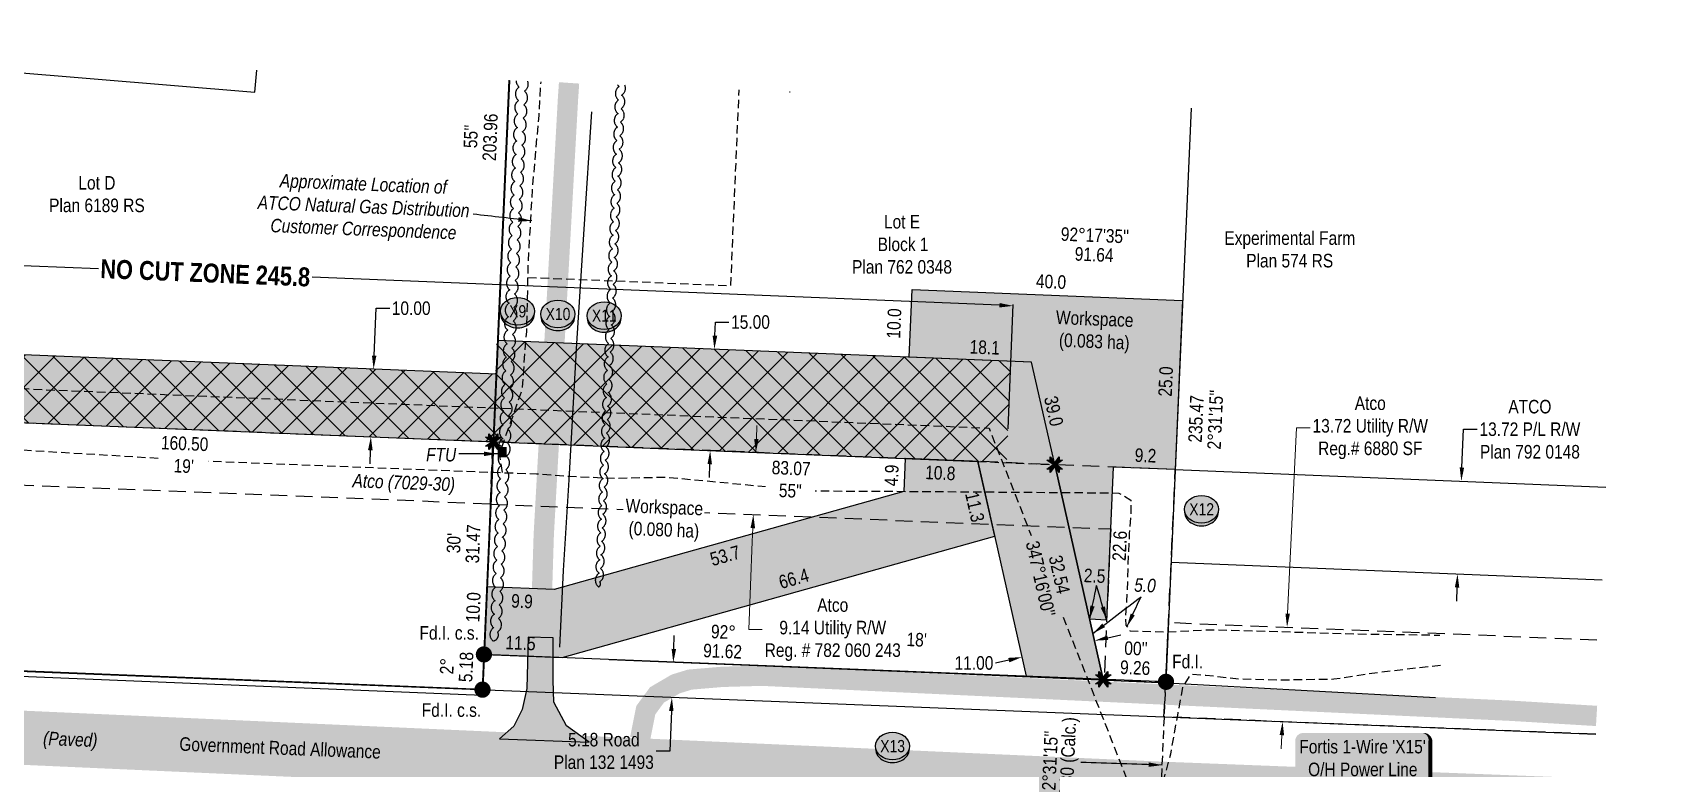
# Model space of a CAD drawing. Extents: x 309252 to 321570, y 5809412 to 5814891.
# Drawn here: x 313446 to 314648, y 5814236 to 5814780 of the extents above; entities that cross this region are included whole.
import ezdxf
from ezdxf.enums import TextEntityAlignment as Align

# ---------------------------------------------------------------- set-up
doc = ezdxf.new("R2010")
doc.units = 0
doc.header["$LTSCALE"] = 5
doc.header["$PDSIZE"] = 0.5
for name, pattern in [('0', [1, 1, 0]), ('foc-FLOWLINE', [3.75, 2.5, -1.25]), ('foc-TIELINE', [1.875, 1.25, -0.625]), ('foc-TRAV', [1.875, 1.25, -0.625]), ('UG_PIPE', [1.875, 1.25, -0.625])]:
    doc.linetypes.add(name, pattern=pattern)
doc.layers.get('Defpoints').update_dxf_attribs({"color": 9})
for name, color, linetype in [('AS-FENCE', 48, 'foc-FENCE'), ('AS-PIPE-UG', 44, 'UG_PIPE'), ('AS-PIPE-UG-T', 44, 'Continuous'), ('AS-POWER-T', 104, 'Continuous'), ('AS-ROADS', 254, 'Continuous'), ('AS-TELEPHONE', 224, 'foc-TEL'), ('F-EZE', 190, 'foc-FLOWLINE'), ('F-RW', 190, 'Continuous'), ('L-BD', 7, 'Continuous'), ('L-BD1', 253, 'Continuous'), ('L-MON', 1, 'Continuous'), ('L-ROAD-T', 7, 'Continuous'), ('L-SEC', 7, 'Continuous'), ('L-TIE', 7, 'foc-TIELINE'), ('L-TITLEDB', 4, 'Continuous'), ('L-TITLEDB-T', 4, 'Continuous'), ('P-CROSSINGS', 250, 'Continuous'), ('P-PROPOSED', 10, 'Continuous'), ('P-PROPOSED-H', 21, 'Continuous'), ('P-TEMP-BLUE-BORE-H', 131, 'Continuous'), ('P-TEMP-H', 41, 'Continuous'), ('P-TEMP-NO CUT-H', 104, 'Continuous'), ('P-TEMP-NO CUT-T', 143, 'Continuous'), ('P-TEMP_WORKSPACE', 46, 'Continuous'), ('P-TRAV', 4, 'foc-TRAV'), ('P-TXT', 4, 'Continuous'), ('T-BUSH', 110, '0'), ('T-TIE', 201, 'foc-TIELINE')]:
    doc.layers.add(name, color=color, linetype=linetype)
for name, color, linetype, lineweight in [('F-EZE-T', 190, 'Continuous', 9), ('P-TEMP-T', 46, 'Continuous', 18), ('T-TEXT', 48, 'Continuous', 18), ('T-TIE-T', 201, 'Continuous', 18)]:
    doc.layers.add(name, color=color, linetype=linetype, lineweight=lineweight)
doc.styles.add('175L', font='ARIALN.TTF', dxfattribs={"height": 20})
doc.styles.add('80', font='ARIALN.TTF', dxfattribs={"height": 10})
doc.styles.add('80CG', font='ARIALN.TTF', dxfattribs={"height": 10})
doc.styles.add('80L', font='ARIALN.TTF', dxfattribs={"height": 10})
doc.styles.add('80LS', font='ARIALNI.TTF', dxfattribs={"height": 10})
doc.styles.add('BOLD', font='ARIALNB.TTF')
doc.styles.add('Crossing', font='ARIALN.TTF', dxfattribs={"height": 10})
doc.styles.add('foc-LtypeFont', font='ARIALN.TTF', dxfattribs={"height": 7.35})
doc.linetypes.add('foc-FENCE', pattern='A,10,-1,["X",foc-LtypeFont,S=0.2,R=0,X=-0.625,Y=-0.75],-1.24', length=12.24)
doc.linetypes.add('foc-TEL', pattern='A,2,-1,["T",foc-LtypeFont,S=0.2,R=0,X=-0.425,Y=-0.75],-1.24,8', length=12.24)
doc.dimstyles.new('Compass 5 000', dxfattribs={"dimscale": 5, "dimtxt": 9, "dimasz": 2, "dimexe": 0.2, "dimexo": 0.0625, "dimgap": 0.5, "dimtad": 0, "dimtih": 1, "dimtoh": 1, "dimzin": 0, "dimdsep": 46, "dimtxsty": '80CG', "dimcen": 0.1, "dimse1": 1, "dimse2": 1, "dimclrd": 256, "dimclrt": 256, "dimaunit": 1, "dimadec": 4, "dimazin": 0, "dimtfac": 0.06, "dimtofl": 0, "dimtmove": 0, "dimatfit": 1, "dimfxl": 0.2, "dimtolj": 1, "dimtzin": 0, "dimlwd": -1, "dimarcsym": 0})

# ---------------------------------------------------------------- blocks, each defined once
blk = doc.blocks.new('*D477')
at = {"layer": 'Defpoints', "color": 0, "transparency": 16777216}
for p in [(313919.1, 5814314.6), (314041.1, 5814309.7), (314040.1, 5814283.9)]:
    blk.add_point(p, dxfattribs=at)
at = {"layer": 'L-TITLEDB', "transparency": 16777216}
for p, q in [((313919.5, 5814324.6), (313919.9, 5814334.6)), ((313917.7, 5814278.8), (313916.5, 5814249.2)), ((313916.5, 5814249.2), (313906.5, 5814249.2))]:
    blk.add_line(p, q, dxfattribs=at)
for points in [[(313917.9, 5814324.7), (313921.2, 5814324.6), (313919.1, 5814314.6)], [(313916, 5814278.9), (313919.3, 5814278.7), (313918.1, 5814288.8)]]:
    blk.add_solid(points, dxfattribs=at)
at = {"layer": 'L-TITLEDB', "transparency": 16777216, "insert": (313867.8, 5814249.2), "char_height": 10, "attachment_point": 5, "style": '80CG'}
blk.add_mtext('\\A1;5.18 Road\\PPlan 132 1493', dxfattribs=at)
blk = doc.blocks.new('fdia')
at = {"color": 255, "const_width": 1}
blk.add_lwpolyline([(-0.5, 0, 1), (0.5, 0, 1)], format="xyb", close=True, dxfattribs=at)
blk = doc.blocks.new('Fdiaa')
blk.add_blockref('fdia', (0, 0))
blk = doc.blocks.new('fdib')
at = {"color": 1, "const_width": 1.6}
blk.add_lwpolyline([(-0.4, 0, 1), (0.4, 0, 1)], format="xyb", close=True, dxfattribs=at)
at = {"color": 1}
blk.add_circle((0, 0), 0.8, dxfattribs=at)
blk = doc.blocks.new('Fdibb')
blk.add_blockref('fdib', (0, 0))
blk = doc.blocks.new('fdicc')
for name in ['Fdibb', 'Fdiaa']:
    blk.add_blockref(name, (0, 0))
blk = doc.blocks.new('FDI')
blk.add_blockref('fdicc', (0, 0))
blk = doc.blocks.new('*D481')
at = {"layer": 'Defpoints', "color": 0, "transparency": 16777216}
for p in [(314501.6, 5814448.6), (314648.1, 5814442.7), (314645.3, 5814374.1)]:
    blk.add_point(p, dxfattribs=at)
at = {"layer": 'F-RW', "transparency": 16777216}
for p, q in [((314502, 5814458.6), (314503.2, 5814486.9)), ((314503.2, 5814486.9), (314513.2, 5814486.9)), ((314498.4, 5814370), (314498, 5814360))]:
    blk.add_line(p, q, dxfattribs=at)
for points in [[(314500.4, 5814458.7), (314503.7, 5814458.6), (314501.6, 5814448.6)], [(314496.8, 5814370.1), (314500.1, 5814369.9), (314498.8, 5814380)]]:
    blk.add_solid(points, dxfattribs=at)
at = {"layer": 'F-RW', "transparency": 16777216, "insert": (314552.3, 5814486.9), "char_height": 10, "attachment_point": 5, "style": '80CG'}
blk.add_mtext('\\A1;ATCO\\P13.72 P/L R/W\\PPlan 792 0148', dxfattribs=at)
blk = doc.blocks.new('*D482')
at = {"layer": 'Defpoints', "color": 0, "transparency": 16777216}
for p in [(313654.6, 5814533.1), (313697.6, 5814531.3), (313652.6, 5814483.1)]:
    blk.add_point(p, dxfattribs=at)
at = {"layer": 'P-TXT', "transparency": 16777216}
for p, q in [((313698.1, 5814541.3), (313699.5, 5814576.3)), ((313699.5, 5814576.3), (313709.5, 5814576.3)), ((313695.2, 5814471.4), (313694.8, 5814461.4))]:
    blk.add_line(p, q, dxfattribs=at)
for points in [[(313696.4, 5814541.4), (313699.7, 5814541.3), (313697.6, 5814531.3)], [(313693.5, 5814471.5), (313696.9, 5814471.3), (313695.6, 5814481.4)]]:
    blk.add_solid(points, dxfattribs=at)
at = {"layer": 'P-TXT', "transparency": 16777216, "insert": (313725.4, 5814576.3), "char_height": 10, "attachment_point": 5, "style": '80CG'}
blk.add_mtext('\\A1;10.00', dxfattribs=at)
blk = doc.blocks.new('*D497')
at = {"layer": 'Defpoints', "color": 0, "transparency": 16777216}
for p in [(312942.5, 5814628.1), (312937.7, 5814512.2), (314165.6, 5814462.2)]:
    blk.add_point(p, dxfattribs=at)
at = {"layer": 'P-TEMP-NO CUT-T', "color": 0, "lineweight": -2, "transparency": 16777216}
for p, q in [((312938.8, 5814537.2), (312942.5, 5814629.1)), ((314166.6, 5814487.2), (314170.3, 5814579.1))]:
    blk.add_line(p, q, dxfattribs=at)
at = {"layer": 'P-TEMP-NO CUT-T', "transparency": 16777216}
for p, q in [((312952.5, 5814627.7), (313494.2, 5814605.7)), ((314160.3, 5814578.5), (313652.2, 5814599.2))]:
    blk.add_line(p, q, dxfattribs=at)
for points in [[(312952.5, 5814629.4), (312952.4, 5814626.1), (312942.5, 5814628.1)], [(314160.3, 5814580.2), (314160.2, 5814576.9), (314170.3, 5814578.1)]]:
    blk.add_solid(points, dxfattribs=at)
at = {"layer": 'P-TEMP-NO CUT-T', "transparency": 16777216, "insert": (313573.2, 5814602.4), "char_height": 10, "attachment_point": 5, "rotation": 357.6685, "style": 'BOLD'}
blk.add_mtext('\\A1;{\\H1.4x;NO CUT ZONE 245.8}', dxfattribs=at)
blk = doc.blocks.new('TEMP')
h = blk.add_hatch(color=255)
h.dxf.hatch_style = 1
h.paths.add_polyline_path([(0, 0.25), (-0.67, 1.15), (-0.67, 0.67), (-1.15, 0.67), (-0.25, 0), (-1.15, -0.67), (-0.67, -0.67), (-0.67, -1.15), (0, -0.25), (0.67, -1.15), (0.67, -0.67), (1.15, -0.67), (0.25, 0), (1.15, 0.67), (0.67, 0.67), (0.67, 1.15)])
h.paths.add_polyline_path([(0.57, 0.85), (0.57, 0.57), (0.85, 0.57), (0.08, 0), (0.85, -0.57), (0.57, -0.57), (0.57, -0.85), (0, -0.08), (-0.57, -0.85), (-0.57, -0.57), (-0.85, -0.57), (-0.08, 0), (-0.85, 0.57), (-0.57, 0.57), (-0.57, 0.85), (0, 0.08)], flags=16)
h = blk.add_hatch(color=1)
h.dxf.hatch_style = 1
h.paths.add_polyline_path([(0, 0.08), (-0.57, 0.85), (-0.57, 0.57), (-0.85, 0.57), (-0.08, 0), (-0.85, -0.57), (-0.57, -0.57), (-0.57, -0.85), (0, -0.08), (0.57, -0.85), (0.57, -0.57), (0.85, -0.57), (0.08, 0), (0.85, 0.57), (0.57, 0.57), (0.57, 0.85)])
at = {"color": 1}
for p, q in [((-0.08, 0), (0.08, 0)), ((0, 0.08), (0, -0.08))]:
    blk.add_line(p, q, dxfattribs=at)
at = {"color": 255, "flags": 128}
blk.add_lwpolyline([(-0.25, 0), (-1.15, 0.67), (-0.67, 0.67), (-0.67, 1.15), (0, 0.25), (0.67, 1.15), (0.67, 0.67), (1.15, 0.67), (0.25, 0), (1.15, -0.67), (0.67, -0.67), (0.67, -1.15), (0, -0.25), (-0.67, -1.15), (-0.67, -0.67), (-1.15, -0.67)], close=True, dxfattribs=at)
at = {"color": 1, "flags": 128}
blk.add_lwpolyline([(-0.08, 0), (-0.85, 0.57), (-0.57, 0.57), (-0.57, 0.85), (0, 0.08), (0.57, 0.85), (0.57, 0.57), (0.85, 0.57), (0.08, 0), (0.85, -0.57), (0.57, -0.57), (0.57, -0.85), (0, -0.08), (-0.57, -0.85), (-0.57, -0.57), (-0.85, -0.57)], close=True, dxfattribs=at)
blk = doc.blocks.new('*D527')
at = {"layer": 'Defpoints', "color": 0, "transparency": 16777216}
for p in [(314163.1, 5814462.3), (313978.3, 5814423.9), (314161.2, 5814416.5)]:
    blk.add_point(p, dxfattribs=at)
at = {"layer": 'F-EZE-T', "transparency": 16777216}
for p, q in [((313980.6, 5814479.6), (313981, 5814489.6)), ((313974.9, 5814338.9), (313977.5, 5814403.9)), ((313977.9, 5814413.9), (313977.5, 5814403.9)), ((313984.9, 5814338.9), (313974.9, 5814338.9))]:
    blk.add_line(p, q, dxfattribs=at)
for points in [[(313978.9, 5814479.7), (313982.2, 5814479.6), (313980.2, 5814469.6)], [(313976.2, 5814413.9), (313979.6, 5814413.8), (313978.3, 5814423.9)]]:
    blk.add_solid(points, dxfattribs=at)
at = {"layer": 'F-EZE-T', "transparency": 16777216, "insert": (314037, 5814338.9), "char_height": 10, "attachment_point": 5, "style": '80CG'}
blk.add_mtext('\\A1;Atco\\P9.14 Utility R/W\\PReg. # 782 060 243', dxfattribs=at)
blk = doc.blocks.new('*D546')
at = {"layer": 'Defpoints', "color": 0, "transparency": 16777216}
for p in [(314342.3, 5814342.1), (314372.8, 5814340.7), (314338.9, 5814272.3)]:
    blk.add_point(p, dxfattribs=at)
at = {"layer": 'F-EZE-T', "transparency": 16777216}
for p, q in [((314373.2, 5814350.7), (314379.8, 5814488)), ((314379.8, 5814488), (314389.8, 5814488)), ((314369, 5814260.9), (314368.5, 5814250.9))]:
    blk.add_line(p, q, dxfattribs=at)
for points in [[(314371.6, 5814350.7), (314374.9, 5814350.6), (314372.8, 5814340.7)], [(314367.3, 5814261), (314370.6, 5814260.8), (314369.5, 5814270.9)]]:
    blk.add_solid(points, dxfattribs=at)
at = {"layer": 'F-EZE-T', "transparency": 16777216, "insert": (314434.3, 5814488), "char_height": 10, "attachment_point": 5, "style": '80CG'}
blk.add_mtext('\\A1;Atco \\P13.72 Utility R/W\\PReg.# 6880 SF', dxfattribs=at)
blk = doc.blocks.new('xing2')
h = blk.add_hatch(color=50)
h.dxf.hatch_style = 1
edge = h.paths.add_edge_path()
edge.add_ellipse((0, 0), major_axis=(-12.5, 0), ratio=0.816297, start_angle=0, end_angle=360)
h = blk.add_hatch(color=250)
h.dxf.hatch_style = 1
edge = h.paths.add_edge_path()
edge.add_ellipse((0, -2), major_axis=(-12.5, 0), ratio=0.816297, start_angle=0, end_angle=180)
edge.add_line((12.5, -2), (12.5, 0))
edge.add_ellipse((0, 0), major_axis=(-12.5, 0), ratio=0.816297, start_angle=0, end_angle=180, ccw=False)
edge.add_line((-12.5, 0), (-12.5, -2))
at = {"color": 250}
blk.add_ellipse((0, 0), major_axis=(-12.5, 0), ratio=0.816297, dxfattribs=at)
blk.add_ellipse((0, -2), major_axis=(-12.5, 0), ratio=0.816297, start_param=0, end_param=3.141593, dxfattribs=at)
at = {"color": 250, "style": 'Crossing'}
blk.add_attdef('CROSSING', text='', height=9, dxfattribs=at).set_placement((0.1, 0), align=Align.MIDDLE_CENTER)
at = {"color": 250, "style": 'Crossing', "flags": 1}
for tag, p in [('OWNER', (0.1, -12.5)), ('DESCRIPTION', (0.1, -25.8)), ('LOCATION', (0.1, -39.3)), ('DWG_REF', (0.1, -52.8))]:
    blk.add_attdef(tag, text='', height=9, dxfattribs=at).set_placement(p, align=Align.MIDDLE_CENTER)
blk = doc.blocks.new('*D849')
at = {"layer": 'Defpoints', "color": 0, "transparency": 16777216}
for p in [(313949.5, 5814546.1), (313961.2, 5814545.6), (313958.2, 5814470.7)]:
    blk.add_point(p, dxfattribs=at)
at = {"layer": 'P-TXT', "transparency": 16777216}
for p, q in [((313949.9, 5814556.1), (313950.3, 5814566.1)), ((313950.3, 5814566.1), (313960.3, 5814566.1)), ((313946, 5814461.1), (313945.6, 5814451.2))]:
    blk.add_line(p, q, dxfattribs=at)
for points in [[(313948.2, 5814556.2), (313951.6, 5814556), (313949.5, 5814546.1)], [(313944.4, 5814461.2), (313947.7, 5814461.1), (313946.4, 5814471.1)]]:
    blk.add_solid(points, dxfattribs=at)
at = {"layer": 'P-TXT', "transparency": 16777216, "insert": (313976.2, 5814566.1), "char_height": 10, "attachment_point": 5, "style": '80CG'}
blk.add_mtext('\\A1;15.00', dxfattribs=at)
blk = doc.blocks.new('*U964')
h = blk.add_hatch(color=255)
edge = h.paths.add_edge_path()
edge.add_line((-44, -28.5), (44, -28.5))
edge.add_arc((44, -22.5), 6, 270, 360)
edge.add_line((50, -22.5), (50, 21))
edge.add_arc((44, 21), 6, 0, 90)
edge.add_line((44, 27), (-44, 27))
edge.add_arc((-44, 21), 6, 90, 180)
edge.add_line((-50, 21), (-50, -22.5))
edge.add_arc((-44, -22.5), 6, 180, 270)
at = {"color": 104, "flags": 128}
blk.add_lwpolyline([(-44, -28.5, 3, 3, 0), (44, -28.5, 3, 3, 0.414214), (50, -22.5, 3, 3, 0), (50, 21, 3, 0, 0.414214), (44, 27, 0, 0, 0), (-44, 27, 0, 0, 0.414214), (-50, 21, 0, 0, 0), (-50, -22.5, 0, 3, 0.414214)], format="xyseb", close=True, dxfattribs=at)
blk.add_lwpolyline([(-104.8, -61.7, 0, 7.5, 0), (0, 0, 0, 0, 0)], format="xyseb", dxfattribs=at)
at = {"color": 104, "style": '80'}
blk.add_attdef('ENTER_TEXT_001', (-26.8, -4.9), '', height=10, dxfattribs=at)
blk = doc.blocks.new('*D967')
at = {"layer": 'Defpoints', "color": 0, "transparency": 16777216}
for p in [(314219.4, 5814379.8), (314165.8, 5814367.7), (314176.9, 5814318.6)]:
    blk.add_point(p, dxfattribs=at)
at = {"layer": 'P-TXT', "transparency": 16777216}
for p, q in [((314240.3, 5814332.9), (314250, 5814335.1)), ((314167.1, 5814316.4), (314157.3, 5814314.2))]:
    blk.add_line(p, q, dxfattribs=at)
for points in [[(314239.9, 5814334.5), (314240.6, 5814331.3), (314230.5, 5814330.7)], [(314166.7, 5814318), (314167.5, 5814314.7), (314176.9, 5814318.6)]]:
    blk.add_solid(points, dxfattribs=at)
at = {"layer": 'P-TXT', "transparency": 16777216, "insert": (314141.4, 5814314.2), "char_height": 10, "attachment_point": 5, "style": '80CG'}
blk.add_mtext('\\A1;11.00', dxfattribs=at)

msp = doc.modelspace()

# ---------------------------------------------------------------- hatches: boundary and pattern name
at = {"layer": 'AS-PIPE-UG'}
h = msp.add_hatch(color=256, dxfattribs=at)
h.dxf.hatch_style = 1
h.paths.add_polyline_path([(313789.42, 5814473.763), (313795.87, 5814473.763), (313795.87, 5814466.117), (313789.42, 5814466.117)])
at = {"layer": 'AS-ROADS'}
h = msp.add_hatch(color=256, dxfattribs=at)
h.dxf.hatch_style = 1
h.paths.add_polyline_path([(313811.853, 5814333.27), (313810.772, 5814295.462), (313807.349, 5814279.978), (313801.224, 5814267.556), (313790.595, 5814258.194), (313857.07, 5814255.853), (313840.136, 5814267.736), (313830.948, 5814285.379), (313830.408, 5814301.583), (313830.408, 5814321.567), (313830.228, 5814332.73)])
at = {"layer": 'P-PROPOSED-H'}
h = msp.add_hatch(color=256, dxfattribs=at)
h.dxf.hatch_style = 1
h.paths.add_polyline_path([(312986.406, 5814560.292), (312995.147, 5814777.008), (312920.215, 5814780.031), (312909.46, 5814513.388), (314144.192, 5814463.117), (314180.049, 5814304.439), (314236.947, 5814302.154), (314201.097, 5814460.8), (314183.979, 5814536.553), (313789.441, 5814552.616), (313788.344, 5814527.642)])
at = {"layer": 'P-TEMP-BLUE-BORE-H'}
msp.add_hatch(color=256, dxfattribs=at).paths.add_polyline_path([(312940.794, 5814587.168), (312937.743, 5814512.237), (314165.552, 5814462.248), (314168.602, 5814537.179), (313789.441, 5814552.616), (313788.344, 5814527.642), (312986.406, 5814560.292), (312987.413, 5814585.27)])
at = {"layer": 'P-TEMP-H'}
h = msp.add_hatch(color=256, dxfattribs=at)
h.dxf.hatch_style = 1
h.paths.add_polyline_path([(314093.599, 5814540.232), (314095.633, 5814590.187), (314295.614, 5814582.044), (314290.195, 5814457.173), (314244.383, 5814459.039), (314239.462, 5814345.982), (314226.918, 5814346.534), (314201.097, 5814460.8), (314183.979, 5814536.553)])
h = msp.add_hatch(color=256, dxfattribs=at)
h.dxf.hatch_style = 1
h.paths.add_polyline_path([(314156.683, 5814407.839), (314144.192, 5814463.117), (314090.548, 5814465.301), (314089.556, 5814440.943), (313831.021, 5814368.466), (313781.438, 5814370.458), (313779.244, 5814320.51), (313836.909, 5814318.194)])
at = {"layer": 'P-TEMP-NO CUT-H', "ltscale": 2.5}
h = msp.add_hatch(dxfattribs=at)
h.set_pattern_fill('ANSI37', color=256, scale=5)
h.set_pattern_definition([(45, (4057.786, 2260.337), (-11.22532015, 11.22532015), []), (135, (4057.786, 2260.337), (-11.22532015, -11.22532015), [])])
h.paths.add_polyline_path([(312940.794, 5814587.168), (312937.743, 5814512.237), (314165.552, 5814462.248), (314168.602, 5814537.179), (313788.576, 5814552.651), (313787.563, 5814527.674), (312986.406, 5814560.292), (312987.413, 5814585.27)])

# ---------------------------------------------------------------- linework, layer by layer
at = {"layer": 'AS-FENCE', "flags": 128}
for points in [[(313798.014, 5814744.623), (313778.063, 5814290.28), (313340.303, 5814308.24), (313348.903, 5814739.445), (313366.218, 5814756.075), (313609.723, 5814735.89), (313611.202, 5814752.158)], [(314005.089, 5814736.22), (314005.443, 5814736.2)], [(314482.603, 5814288.485), (314283.968, 5814299.295), (314126.808, 5814306.18), (313871.783, 5814316.56)]]:
    msp.add_lwpolyline(points, dxfattribs=at)
at = {"layer": 'AS-PIPE-UG', "flags": 128}
for points in [[(313792.813, 5814455.1), (313790.663, 5814468.725), (313807.458, 5814516.165), (313810.803, 5814559.155), (313811.948, 5814608.605), (313815.033, 5814663.63), (313819.878, 5814718.705), (313821.355, 5814743.676)], [(313811.728, 5814599.099), (313961.664, 5814593.115), (313967.786, 5814737.734)], [(312793.168, 5814502.052), (312861.558, 5814498.64), (312924.578, 5814495.98), (312978.843, 5814494), (313144.123, 5814483.475), (313221.103, 5814479.04), (313245.113, 5814479.67), (313271.723, 5814481.275), (313278.768, 5814479.395), (313323.893, 5814474.53), (313351.343, 5814471.125), (313432.403, 5814471.995), (313570.793, 5814463.67), (313786.548, 5814455.125), (313817.923, 5814454.04), (313842.303, 5814452.185), (313875.838, 5814450.73), (313913.448, 5814451.635), (314020.688, 5814441.425), (314103.158, 5814440.965), (314211.273, 5814440.2), (314248.568, 5814439.82), (314257.338, 5814434.5), (314257.293, 5814425.075), (314256.183, 5814410.055), (314255.158, 5814386.115), (314254.243, 5814360.035), (314253.153, 5814348.455), (314253.598, 5814342.21), (314256.678, 5814338.06), (314282.493, 5814337.14), (314315.108, 5814338.84), (314367.048, 5814337.445), (314423.348, 5814335.745), (314485.623, 5814334.85)], [(314486.313, 5814312.46), (314441.638, 5814307.355), (314407.458, 5814302.185), (314368.848, 5814301.555), (314337.853, 5814302.285), (314312.858, 5814304.985), (314301.388, 5814305.695), (314295.693, 5814296.7), (314291.998, 5814277.205), (314286.578, 5814246.9), (314272.308, 5814193.78), (314269.668, 5814171.645), (314267.488, 5814143.72), (314260.798, 5814116.285), (314248.738, 5814112.06), (314148.873, 5814117.97), (314147.663, 5814118.11), (313992.178, 5814124.135), (313928.228, 5814127.845), (313869.983, 5814128.635), (313777.158, 5814132.245), (313609.618, 5814138.335), (313451.753, 5814145.6)]]:
    msp.add_lwpolyline(points, dxfattribs=at)
at = {"layer": 'AS-ROADS', "flags": 128}
for points, const_width in [([(313821.04, 5814333), (313823.383, 5814408.787), (313841.297, 5814731.009), (313842.103, 5814742.834)], 14.999), ([(314598.877, 5814208.916), (314278.724, 5814221.401), (312784.556, 5814288.267)], 39.996), ([(313894.569, 5814258.223), (313898.793, 5814279.331), (313907.073, 5814290.645), (313920.928, 5814298.75), (313931.404, 5814301.959), (313955.228, 5814303.985), (313984.628, 5814304.829), (314537.985, 5814278.966), (314601.572, 5814275.123)], 14.999)]:
    msp.add_lwpolyline(points, dxfattribs=dict(at, const_width=const_width))
msp.add_lwpolyline([(313811.853, 5814333.27), (313810.772, 5814295.462), (313807.349, 5814279.978), (313801.224, 5814267.556), (313790.595, 5814258.194), (313857.07, 5814255.853), (313840.136, 5814267.736), (313830.948, 5814285.379), (313830.408, 5814301.583), (313830.408, 5814321.567), (313830.228, 5814332.73)], close=True, dxfattribs=at)
at = {"layer": 'AS-TELEPHONE', "flags": 128}
msp.add_lwpolyline([(313835.188, 5814325.855), (313838.033, 5814382.53), (313842.063, 5814449.565), (313847.723, 5814550.34), (313853.343, 5814634.75), (313858.983, 5814721.425)], dxfattribs=at)
at = {"layer": 'F-EZE'}
for points in [[(313783.667, 5814431.672), (312982.516, 5814463.851), (312984.391, 5814510.338), (313785.536, 5814477.72)], [(314290.192, 5814457.173), (313785.536, 5814477.72), (313783.667, 5814431.672), (314242.423, 5814413.245), (314237.531, 5814302.102), (314283.21, 5814300.267)]]:
    msp.add_lwpolyline(points, close=True, dxfattribs=at)
at = {"layer": 'F-EZE', "flags": 128}
msp.add_lwpolyline([(314601.038, 5814261.561), (314281.784, 5814274.421), (314285.231, 5814344.207), (314603.385, 5814331.327)], dxfattribs=at)
at = {"layer": 'F-RW'}
for p, q in [((314290.195, 5814457.173), (314608.457, 5814444.215)), ((314287.173, 5814388.645), (314605.666, 5814375.678))]:
    msp.add_line(p, q, dxfattribs=at)
at = {"layer": 'L-SEC', "flags": 128}
for points in [[(312786.4, 5814334.049), (314281.697, 5814274.425)], [(314281.697, 5814274.425), (314601.02, 5814261.562)]]:
    msp.add_lwpolyline(points, dxfattribs=at)
at = {"layer": 'L-TIE'}
msp.add_line((314277.648, 5814173.915), (314283.303, 5814300.325), dxfattribs=at)
at = {"layer": 'L-TITLEDB', "flags": 128}
for points in [[(314301.928, 5814724.175), (314283.303, 5814300.325), (313779.158, 5814320.54), (313778.103, 5814294.54), (312976.988, 5814326.815), (312995.147, 5814777.008)], [(313778.103, 5814294.54), (313797.889, 5814744.885)]]:
    msp.add_lwpolyline(points, dxfattribs=at)
at = {"layer": 'P-PROPOSED'}
msp.add_line((314201.097, 5814460.8), (314236.947, 5814302.154), dxfattribs=at)
at = {"layer": 'P-PROPOSED', "flags": 128}
msp.add_lwpolyline([(314072.107, 5814466.052), (314144.192, 5814463.117), (314153.052, 5814423.91)], dxfattribs=at)
at = {"layer": 'P-TEMP_WORKSPACE', "flags": 128}
msp.add_lwpolyline([(314093.599, 5814540.232), (314095.633, 5814590.187), (314295.614, 5814582.044), (314290.195, 5814457.173), (314244.383, 5814459.039), (314239.462, 5814345.982), (314226.918, 5814346.534), (314201.097, 5814460.8), (314183.979, 5814536.553)], close=True, dxfattribs=at)
at = {"layer": 'P-TRAV'}
msp.add_line((314144.192, 5814463.117), (314201.097, 5814460.8), dxfattribs=at)
at = {"layer": 'T-BUSH', "flags": 128}
for points in [[(313802.921, 5814744.424, 0.2225184), (313805.287, 5814739.82, 0.52056705), (313804.815, 5814729.832, 0.52056705), (313804.343, 5814719.844, 0.52056705), (313803.872, 5814709.856, 0.52056705), (313803.4, 5814699.868, 0.52056705), (313802.928, 5814689.88, 0.52056705), (313802.456, 5814679.892, 0.52056705), (313801.984, 5814669.904, 0.52056705), (313801.512, 5814659.916, 0.52056705), (313801.04, 5814649.929, 0.52056705), (313800.568, 5814639.941, 0.52056705), (313800.096, 5814629.953, 0.52056705), (313799.624, 5814619.965, 0.52056705), (313799.153, 5814609.977, 0.52056705), (313798.681, 5814599.989, 0.52056705), (313798.209, 5814590.001, 0.52056705), (313797.737, 5814580.013, 0.52056705), (313797.265, 5814570.025, 0.52056705), (313796.793, 5814560.037, 0.52056705), (313796.321, 5814550.049, 0.52056705), (313795.849, 5814540.061, 0.52056705), (313795.377, 5814530.073, 0.52056705), (313794.905, 5814520.085, 0.52056705), (313794.433, 5814510.097, 0.52056705), (313793.962, 5814500.109, 0.52056705), (313793.49, 5814490.121, 0.52056705), (313793.018, 5814480.133, 0.52056705), (313792.546, 5814470.146, 0.52056705), (313792.074, 5814460.158, 0.52056705), (313791.602, 5814450.17, 0.52056705), (313791.13, 5814440.182, 0.52056705), (313790.658, 5814430.194, 0.52056705), (313790.186, 5814420.206, 0.52056705), (313789.714, 5814410.218, 0.52056705), (313789.243, 5814400.23, 0.52056705), (313788.771, 5814390.242, 0.52056705), (313788.299, 5814380.254, 0.52056705), (313787.827, 5814370.266, 0.52056705), (313787.355, 5814360.278, 0.52056705), (313786.883, 5814350.29, 0.52056705), (313786.411, 5814340.302, 0.52056705), (313785.945, 5814330.437, 0.52056705), (313789.319, 5814337.232, 0.52056705), (313789.813, 5814347.219, 0.52056705), (313790.307, 5814357.206, 0.52056705), (313790.801, 5814367.192, 0.52056705), (313791.295, 5814377.179, 0.52056705), (313791.788, 5814387.166, 0.52056705), (313792.282, 5814397.153, 0.52056705), (313792.776, 5814407.14, 0.52056705), (313793.27, 5814417.127, 0.52056705), (313793.764, 5814427.114, 0.52056705), (313794.257, 5814437.101, 0.52056705), (313794.751, 5814447.088, 0.52056705), (313795.245, 5814457.074, 0.52056705), (313795.739, 5814467.061, 0.52056705), (313796.232, 5814477.048, 0.52056705), (313796.726, 5814487.035, 0.52056705), (313797.22, 5814497.022, 0.52056705), (313797.714, 5814507.009, 0.52056705), (313798.208, 5814516.996, 0.52056705), (313798.701, 5814526.983, 0.52056705), (313799.195, 5814536.969, 0.52056705), (313799.689, 5814546.956, 0.52056705), (313800.183, 5814556.943, 0.52056705), (313800.677, 5814566.93, 0.52056705), (313801.17, 5814576.917, 0.52056705), (313801.664, 5814586.904, 0.52056705), (313802.158, 5814596.891, 0.52056705), (313802.652, 5814606.878, 0.52056705), (313803.145, 5814616.865, 0.52056705), (313803.639, 5814626.851, 0.52056705), (313804.133, 5814636.838, 0.52056705), (313804.627, 5814646.825, 0.52056705), (313805.121, 5814656.812, 0.52056705), (313805.614, 5814666.799, 0.52056705), (313806.108, 5814676.786, 0.52056705), (313806.602, 5814686.773, 0.52056705), (313807.096, 5814696.76, 0.52056705), (313807.59, 5814706.747, 0.52056705), (313808.083, 5814716.733, 0.52056705), (313808.577, 5814726.72, 0.52056705), (313809.071, 5814736.707, 0.35889982), (313811.514, 5814744.075, 0.35889982)], [(313877.915, 5814741.38, 0.07033441), (313879.115, 5814740.164, 0.52056705), (313878.704, 5814730.173, 0.52056705), (313878.293, 5814720.183, 0.52056705), (313877.881, 5814710.192, 0.52056705), (313877.47, 5814700.201, 0.52056705), (313877.059, 5814690.211, 0.52056705), (313876.648, 5814680.22, 0.52056705), (313876.237, 5814670.229, 0.52056705), (313875.826, 5814660.239, 0.52056705), (313875.415, 5814650.248, 0.52056705), (313875.004, 5814640.258, 0.52056705), (313874.593, 5814630.267, 0.52056705), (313874.182, 5814620.276, 0.52056705), (313873.771, 5814610.286, 0.52056705), (313873.36, 5814600.295, 0.52056705), (313872.949, 5814590.304, 0.52056705), (313872.538, 5814580.314, 0.52056705), (313872.127, 5814570.323, 0.52056705), (313871.715, 5814560.332, 0.52056705), (313871.304, 5814550.342, 0.52056705), (313870.893, 5814540.351, 0.52056705), (313870.482, 5814530.361, 0.52056705), (313870.071, 5814520.37, 0.52056705), (313869.66, 5814510.379, 0.52056705), (313869.249, 5814500.389, 0.52056705), (313868.838, 5814490.398, 0.52056705), (313868.427, 5814480.407, 0.52056705), (313868.016, 5814470.417, 0.52056705), (313867.605, 5814460.426, 0.52056705), (313867.194, 5814450.435, 0.52056705), (313866.783, 5814440.445, 0.52056705), (313866.372, 5814430.454, 0.52056705), (313865.961, 5814420.464, 0.52056705), (313865.549, 5814410.473, 0.52056705), (313865.138, 5814400.482, 0.52056705), (313864.727, 5814390.492, 0.52056705), (313864.316, 5814380.501, 0.52056705), (313863.905, 5814370.51, 0.52056705), (313864.79, 5814374.166, 0.52056705), (313865.238, 5814384.155, 0.52056705), (313865.687, 5814394.144, 0.52056705), (313866.135, 5814404.133, 0.52056705), (313866.583, 5814414.123, 0.52056705), (313867.032, 5814424.112, 0.52056705), (313867.48, 5814434.101, 0.52056705), (313867.928, 5814444.09, 0.52056705), (313868.377, 5814454.079, 0.52056705), (313868.825, 5814464.068, 0.52056705), (313869.273, 5814474.057, 0.52056705), (313869.722, 5814484.046, 0.52056705), (313870.17, 5814494.035, 0.52056705), (313870.618, 5814504.024, 0.52056705), (313871.067, 5814514.013, 0.52056705), (313871.515, 5814524.002, 0.52056705), (313871.963, 5814533.991, 0.52056705), (313872.412, 5814543.98, 0.52056705), (313872.86, 5814553.969, 0.52056705), (313873.308, 5814563.958, 0.52056705), (313873.757, 5814573.947, 0.52056705), (313874.205, 5814583.936, 0.52056705), (313874.653, 5814593.925, 0.52056705), (313875.102, 5814603.914, 0.52056705), (313875.55, 5814613.903, 0.52056705), (313875.998, 5814623.892, 0.52056705), (313876.447, 5814633.881, 0.52056705), (313876.895, 5814643.87, 0.52056705), (313877.344, 5814653.859, 0.52056705), (313877.792, 5814663.848, 0.52056705), (313878.24, 5814673.837, 0.52056705), (313878.689, 5814683.826, 0.52056705), (313879.137, 5814693.815, 0.52056705), (313879.585, 5814703.804, 0.52056705), (313880.034, 5814713.793, 0.52056705), (313880.482, 5814723.782, 0.52056705), (313880.93, 5814733.771, 0.35941798), (313883.336, 5814741.161, 0.35941798)]]:
    msp.add_lwpolyline(points, format="xyb", dxfattribs=at)
at = {"layer": 'T-TIE', "flags": 128}
for points in [[(312957.681, 5814778.519), (312947.933, 5814536.84), (313811.526, 5814501.68), (314152.542, 5814487.796), (314171.791, 5814438.769), (314183.662, 5814408.536)], [(314207.346, 5814348.214), (314311.696, 5814082.442), (314293.786, 5813593.069), (314292.95, 5813570.574)]]:
    msp.add_lwpolyline(points, dxfattribs=at)

# ---------------------------------------------------------------- block references
at = {"layer": 'AS-POWER-T'}
ref = msp.add_blockref('*U964', (314428.803, 5814235.543), dxfattribs=dict(at, xscale=0.9998170883649322, yscale=0.9998170883649322, zscale=0.9998170883649322))
ref.add_attrib('ENTER_TEXT_001', "Fortis 1-Wire 'X15'", (314381.857, 5814247.449), dxfattribs={"layer": '0', "color": 104, "height": 9.99817, "style": '80'})
ref.add_attrib('ENTER_TEXT_002', 'O/H Power Line', (314388.34, 5814230.608), dxfattribs={"layer": '0', "color": 104, "height": 9.99817, "style": '80'})
ref.add_attrib('ENTER_TEXT_003', 'H.O.W. =9.5m', (314392.289, 5814213.767), dxfattribs={"layer": '0', "color": 104, "height": 9.99817, "style": '80'})
at = {"layer": 'L-MON', "xscale": 4.999542700000003, "yscale": 4.999542700000003, "zscale": 4.999542700000003}
for name, p in [('TEMP', (313786.15, 5814477.695)), ('FDI', (313779.158, 5814320.54)), ('FDI', (314283.303, 5814300.325)), ('FDI', (313778.103, 5814294.54))]:
    msp.add_blockref(name, p, dxfattribs=at)
at = {"layer": 'L-MON', "color": 3, "xscale": 4.999542700000003, "yscale": 4.999542700000003, "zscale": 4.999542700000003}
for p in [(314201.097, 5814460.8), (314236.947, 5814302.154)]:
    msp.add_blockref('TEMP', p, dxfattribs=at)
at = {"layer": 'P-CROSSINGS'}
for p, values in [((313804.013, 5814574.092), {'CROSSING': 'X9'}), ((313833.81, 5814572.062), {'CROSSING': 'X10'}), ((313868.041, 5814570.84), {'CROSSING': 'X11'}), ((314309.566, 5814427.781), {'CROSSING': 'X12'}), ((314081.141, 5814252.832), {'CROSSING': 'X13'})]:
    msp.add_blockref('xing2', p, dxfattribs=at).add_auto_attribs(values)

# ---------------------------------------------------------------- texts
at = {"layer": 'AS-PIPE-UG-T', "char_height": 9.99909, "attachment_point": 1, "rotation": 357.73198, "style": '175L'}
for s, width, insert in [('\\pi15.704;{\\fArial Narrow|b0|i1|c0|p34;Approximate Location of\\P\\pi0.057149;ATCO Natural Gas Distribution\\P\\pi10.121;Customer Correspondence}', 156.43697, (313612.838, 5814676.29)), ('\\pi22.741;{\\fArial Narrow|b0|i1|c0|p34;Atco (7029-30)}', 120.59113, (313659.581, 5814454.997))]:
    msp.add_mtext_dynamic_manual_height_columns(s, width=width, gutter_width=100, heights=[0], dxfattribs=dict(at, insert=insert))
at = {"layer": 'L-BD', "style": '80L'}
for s, height, rotation, p in [('203.96', 9.9991, 87.6764, (313783.737, 5814702.663)), ("55''", 9.9991, 87.6764, (313769.5, 5814703.24)), ("92°17'35''", 9.9991, 357.7076, (314230.786, 5814630.254)), ('91.64', 9.9991, 357.7076, (314230.216, 5814616.016)), ('235.47', 9.9991, 87.491, (314305.477, 5814494.604)), ("2°31'15''", 9.9991, 87.491, (314319.712, 5814493.98)), ('31.47', 9.9991, 87.6764, (313771.078, 5814402.249)), ("30'", 9.9991, 87.6764, (313756.841, 5814402.827)), ("347°16'00''", 9.99909, 282.7333, (314190.685, 5814376.452)), ('32.54', 9.9991, 282.7333, (314204.584, 5814379.593)), ('92°', 9.9991, 357.7038, (313956.169, 5814337.21)), ("18'", 9.9991, 357.7038, (314099.021, 5814331.482)), ("00''", 9.9991, 357.7038, (314261.099, 5814324.983)), ('5.18', 9.9991, 87.6764, (313765.949, 5814311.265)), ('91.62', 9.9991, 357.7038, (313955.598, 5814322.972)), ('2°', 9.9991, 87.6764, (313751.712, 5814311.843)), ('9.26', 9.9991, 357.7038, (314260.528, 5814310.745))]:
    msp.add_text(s, height=height, rotation=rotation, dxfattribs=at).set_placement(p, align=Align.MIDDLE)
at = {"layer": 'L-BD1', "style": '80L'}
for s, height, p in [('25.30 (Calc.)', 9.99817, (314211.779, 5814241.443)), ("2°31'15''", 9.9982, (314197.545, 5814242.069))]:
    msp.add_text(s, height=height, rotation=87.4839, dxfattribs=at).set_placement(p, align=Align.MIDDLE)
at = {"layer": 'L-MON', "attachment_point": 1, "style": '80L'}
for s, width, insert, char_height in [('\\pi1.0656;Fd.I. c.s.', 43.06044, (313730.471, 5814341.481), 9.99909), ('Fd.I.', 22.04407, (314287.858, 5814320.273), 9.9991), ('\\pi1.0656;Fd.I. c.s.', 43.06044, (313732.146, 5814284.453), 9.99909)]:
    msp.add_mtext_dynamic_manual_height_columns(s, width=width, gutter_width=50, heights=[0], dxfattribs=dict(at, insert=insert, char_height=char_height))
at = {"layer": 'L-ROAD-T', "style": '80L'}
msp.add_text('Government Road Allowance', height=9.99909, rotation=357.693267, dxfattribs=at).set_placement((313628.479, 5814251.51), align=Align.MIDDLE_CENTER)
at = {"layer": 'L-TITLEDB-T', "char_height": 9.99909, "attachment_point": 1, "style": '80L'}
for s, insert in [('\\pi63.467;Lot D\\P\\pi41.829;Plan 6189 RS', (313415.944, 5814674.012)), ('\\pi63.774;Lot E\\P\\pi59.133;Block 1\\P\\pi40.188;Plan 762 0348', (314011.064, 5814645.258)), ('\\pi28.876;Experimental Farm\\P\\pi45.014;Plan 574 RS', (314297.574, 5814633.166))]:
    msp.add_mtext_dynamic_manual_height_columns(s, width=152.86655, gutter_width=50, heights=[0], dxfattribs=dict(at, insert=insert))
at = {"layer": 'P-TEMP-T', "insert": (314197.774, 5814574.884), "char_height": 9.99909, "attachment_point": 1, "rotation": 357.668537, "style": '80L'}
msp.add_mtext_dynamic_manual_height_columns('\\pi4.4387;Workspace\\P\\pi7.3409;(0.083 ha)', width=65.5161, gutter_width=50, heights=[0], dxfattribs=at)
at = {"layer": 'P-TEMP_WORKSPACE', "style": '80L'}
for s, rotation, p in [('40.0', 357.6685, (314198.356, 5814596.012)), ('10.0', 87.6685, (314082.267, 5814565.126)), ('18.1', 357.6685, (314149.362, 5814547.469)), ('25.0', 87.4839, (314283.045, 5814522.221)), ('39.0', 282.7333, (314200.398, 5814500.366)), ('9.2', 357.7105, (314268.207, 5814467.575)), ('4.9', 87.6685, (314080.436, 5814452.827)), ('10.8', 357.6685, (314116.506, 5814454.676)), ('11.3', 282.7327, (314142.065, 5814429.525)), ('22.6', 87.4795, (314249.049, 5814400.773)), ('66.4', 15.6602, (314008.205, 5814376.63)), ('2.5', 357.4795, (314230.565, 5814378.665)), ('10.0', 87.4843, (313771.269, 5814355.42)), ('9.9', 357.6999, (313807.316, 5814359.911)), ('11.5', 357.6999, (313806.264, 5814328.932))]:
    msp.add_text(s, height=9.9991, rotation=rotation, dxfattribs=at).set_placement(p, align=Align.MIDDLE)
at = {"layer": 'T-TEXT', "style": '80LS'}
msp.add_text('(Paved)', height=9.9991, rotation=357.693267, dxfattribs=at).set_placement((313473.464, 5814257.883), align=Align.MIDDLE_CENTER)
at = {"layer": 'T-TEXT', "insert": (313736.093, 5814473.153), "char_height": 9.99909, "attachment_point": 1, "style": '80L'}
msp.add_mtext_dynamic_manual_height_columns('\\pi0.32727;{\\fArial Narrow|b0|i1|c0|p34;FTU}', width=22.73984, gutter_width=50, heights=[0], dxfattribs=at)
at = {"layer": 'T-TIE-T', "insert": (314267.984, 5814376.639), "char_height": 9.99817, "width": 16.29485, "attachment_point": 2, "rotation": 357.8604, "style": '80L'}
msp.add_mtext('{\\fArial Narrow|b0|i1|c0|p34;5.0}', dxfattribs=at)

# ---------------------------------------------------------------- dimensions: what is measured, and where the dimension line sits
at = {"layer": 'F-EZE-T'}
dim = msp.add_linear_dim(base=(314372.766, 5814340.67), p1=(314338.942, 5814272.339), p2=(314342.256, 5814342.119), angle=87.280425, text='Atco \\P13.72 Utility R/W\\PReg.# 6880 SF', dimstyle='Compass 5 000', dxfattribs=at)
dim.commit()
dim.dimension.update_dxf_attribs({"geometry": '*D546', "text_midpoint": (314434.253, 5814488.001), "dimtype": 161})
dim = msp.add_linear_dim(base=(313978.312, 5814423.854), p1=(314163.078, 5814462.292), p2=(314161.239, 5814416.506), angle=267.699857, text='Atco\\P9.14 Utility R/W\\PReg. # 782 060 243', dimstyle='Compass 5 000', override={"dimtmove": 1}, dxfattribs=at)
dim.commit()
dim.dimension.update_dxf_attribs({"geometry": '*D527', "text_midpoint": (313989.796, 5814338.924), "dimtype": 161})
at = {"layer": 'F-RW'}
dim = msp.add_linear_dim(base=(314501.619, 5814448.635), p1=(314645.276, 5814374.066), p2=(314648.061, 5814442.692), angle=87.676341, text='ATCO\\P13.72 P/L R/W\\PPlan 792 0148', dimstyle='Compass 5 000', dxfattribs=at)
dim.commit()
dim.dimension.update_dxf_attribs({"geometry": '*D481', "text_midpoint": (314552.259, 5814486.932), "dimtype": 161})
at = {"layer": 'L-TITLEDB'}
dim = msp.add_linear_dim(base=(313919.119, 5814314.632), p1=(314040.073, 5814283.882), p2=(314041.111, 5814309.736), angle=87.70176, text='5.18 Road\\PPlan 132 1493', dimstyle='Compass 5 000', dxfattribs=at)
dim.commit()
dim.dimension.update_dxf_attribs({"geometry": '*D477', "text_midpoint": (313867.756, 5814249.156), "dimtype": 161})
at = {"layer": 'P-TEMP-NO CUT-T'}
dim = msp.add_linear_dim(base=(312942.461, 5814628.125), p1=(314165.552, 5814462.248), p2=(312937.743, 5814512.237), angle=177.668537, text='{\\H1.4x;NO CUT ZONE 245.8}', dimstyle='Compass 5 000', override={"dimtxt": 2, "dimexo": 5, "dimtih": 0, "dimdec": 1, "dimtxsty": 'BOLD', "dimse1": 0, "dimse2": 0, "dimtfillclr": 256}, dxfattribs=at)
dim.commit()
dim.dimension.update_dxf_attribs({"geometry": '*D497', "text_midpoint": (313573.214, 5814602.444), "dimtype": 161})
at = {"layer": 'P-TXT'}
for base, p1, p2, angle, text, picture, middle in [((313697.649, 5814531.335), (313652.611, 5814483.132), (313654.645, 5814533.086), 87.668537, '10.00', '*D482', (313725.417, 5814576.295)), ((313949.481, 5814546.1), (313958.161, 5814470.659), (313961.213, 5814545.622), 87.668537, '15.00', '*D849', (313976.233, 5814566.084)), ((314176.854, 5814318.577), (314219.403, 5814379.793), (314165.76, 5814367.672), 192.7333, '11.00', '*D967', (314141.408, 5814314.169))]:
    dim = msp.add_linear_dim(base=base, p1=p1, p2=p2, angle=angle, text=text, dimstyle='Compass 5 000', dxfattribs=at)
    dim.commit()
    dim.dimension.update_dxf_attribs({"geometry": picture, "text_midpoint": middle, "dimtype": 161})

# ---------------------------------------------------------------- leaders
at = {"layer": 'AS-PIPE-UG-T', "path_type": 1}
msp.add_leader([(313814.544, 5814640.86), (313771.158, 5814645.794)], dimstyle='Compass 5 000', override={"dimgap": 0.5, "dimtad": 0}, dxfattribs=at)
at = {"layer": 'L-BD1', "path_type": 1}
msp.add_leader([(314280.551, 5814238.799), (314220.477, 5814240.828)], dimstyle='Compass 5 000', override={"dimgap": 0.5, "dimtad": 0}, dxfattribs=at)
at = {"layer": 'P-TEMP_WORKSPACE', "path_type": 1}
for points in [[(314226.918, 5814346.534), (314232.02, 5814371.394)], [(314239.462, 5814345.982), (314232.02, 5814371.394)]]:
    msp.add_leader(points, dimstyle='Compass 5 000', override={"dimgap": 0.5, "dimtad": 0}, dxfattribs=at)
at = {"layer": 'T-TEXT', "path_type": 1}
msp.add_leader([(313789.198, 5814468.749), (313760.739, 5814468.749)], dimstyle='Compass 5 000', override={"dimgap": 0.5, "dimtad": 0}, dxfattribs=at)
at = {"layer": 'T-TIE-T', "path_type": 1}
for points in [[(314229.295, 5814336.016), (314264.844, 5814363.102)], [(314254.469, 5814341.037), (314264.844, 5814363.102)]]:
    msp.add_leader(points, dimstyle='Compass 5 000', override={"dimgap": 0.5, "dimtad": 0}, dxfattribs=at)

# ---------------------------------------------------------------- next in the draw order: texts
at = {"layer": 'L-BD1', "insert": (313558.175, 5814481.446), "char_height": 9.9991, "width": 34.5716, "attachment_point": 2, "rotation": 357.6685, "style": '80L', "bg_fill": 3, "box_fill_scale": 1.1, "bg_fill_color": 256, "bg_fill_transparency": 0}
msp.add_mtext("160.50 19'", dxfattribs=at)
at = {"layer": 'P-TEMP-T', "insert": (313883.962, 5814435.587), "char_height": 9.99909, "attachment_point": 1, "rotation": 357.668537, "style": '80L', "bg_fill": 3, "box_fill_scale": 1.15, "bg_fill_color": 256, "bg_fill_true_color": 256, "bg_fill_transparency": 0}
msp.add_mtext_dynamic_manual_height_columns('\\pi0.13104;Workspace\\P\\pi3.0332;(0.080 ha)', width=56.90082, gutter_width=50, heights=[0], dxfattribs=at)

# ---------------------------------------------------------------- next in the draw order: linework, layer by layer
at = {"layer": 'P-PROPOSED', "flags": 128}
msp.add_lwpolyline([(312920.215, 5814780.031), (312909.46, 5814513.388), (314144.192, 5814463.117), (314180.049, 5814304.439), (314236.947, 5814302.154), (314201.097, 5814460.8), (314183.979, 5814536.553), (313789.441, 5814552.616), (313788.344, 5814527.642), (312986.406, 5814560.292), (312995.147, 5814777.008)], dxfattribs=at)
at = {"layer": 'P-TEMP_WORKSPACE', "flags": 128}
msp.add_lwpolyline([(314156.683, 5814407.839), (314144.192, 5814463.117), (314090.548, 5814465.301), (314089.556, 5814440.943), (313831.021, 5814368.466), (313781.438, 5814370.458), (313779.244, 5814320.51), (313836.909, 5814318.194)], close=True, dxfattribs=at)

# ---------------------------------------------------------------- next in the draw order: texts
at = {"layer": 'P-TEMP_WORKSPACE', "style": '80L'}
msp.add_text('53.7', height=9.9991, rotation=15.6602, dxfattribs=at).set_placement((313957.468, 5814393.561), align=Align.MIDDLE)

# ---------------------------------------------------------------- next in the draw order: texts
at = {"layer": 'L-BD1', "insert": (314006.459, 5814463.195), "char_height": 9.9991, "width": 34.5716, "attachment_point": 2, "rotation": 357.6685, "style": '80L', "bg_fill": 3, "box_fill_scale": 1.1, "bg_fill_color": 256, "bg_fill_transparency": 0}
msp.add_mtext('83.07 55"', dxfattribs=at)

doc.saveas('drawing.dxf')
